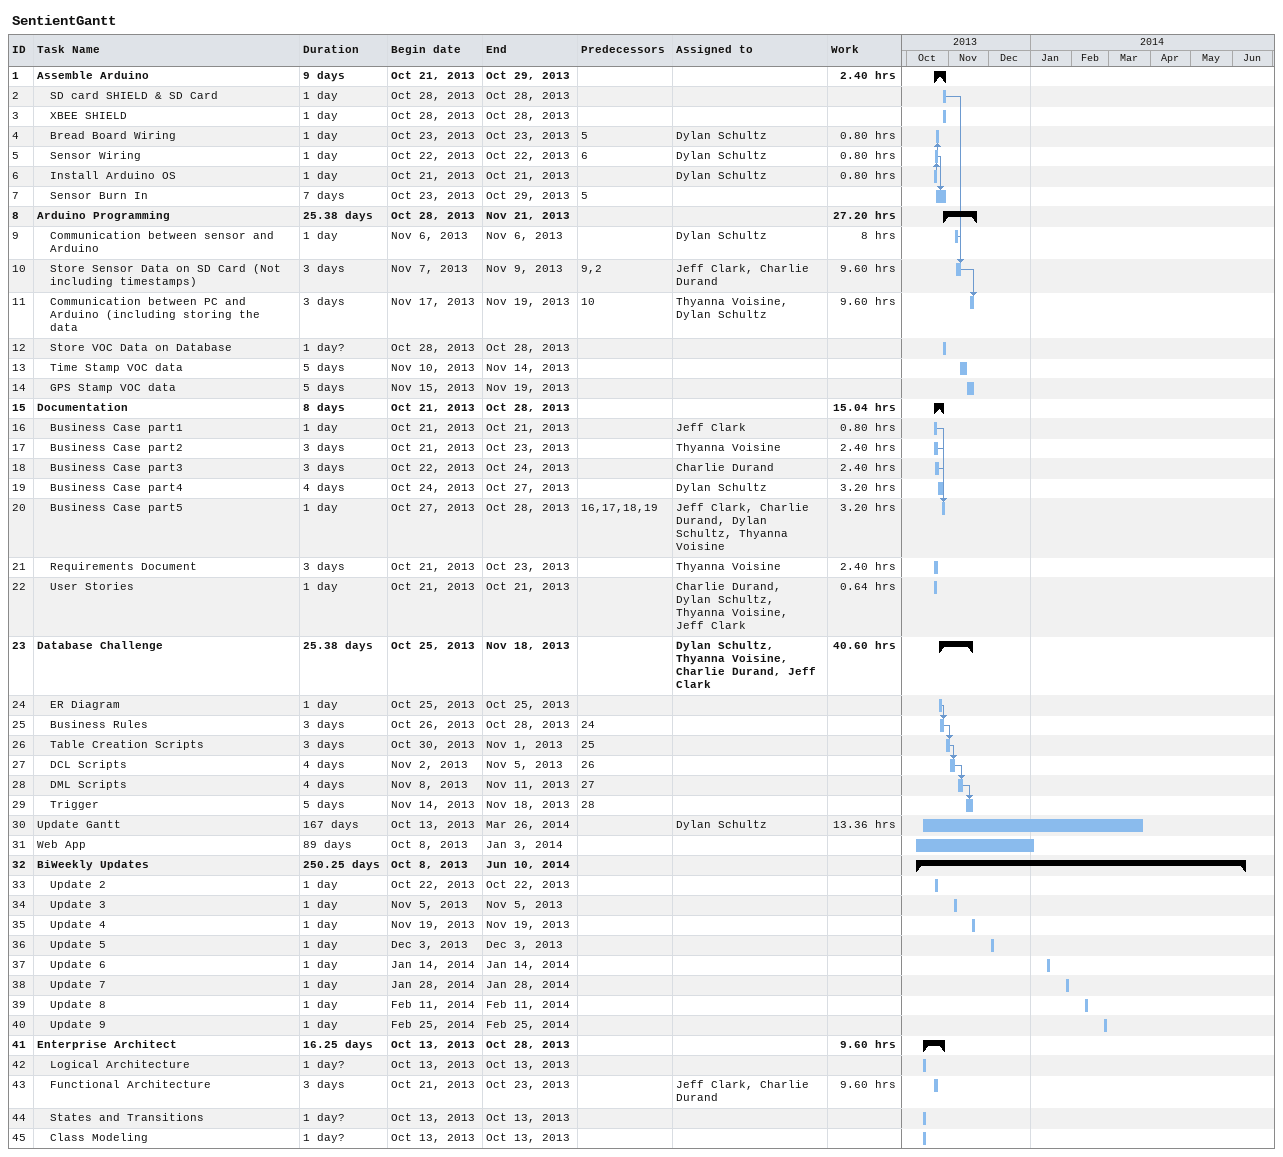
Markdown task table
SentientGantt

| ID | Level | Task | Duration | Start | Finish | Predecessors | Resources | Work (h) |
|---|---|---|---|---|---|---|---|---|
| 1 | 1 | **Assemble Arduino** | 9d | 2013-10-21 | 2013-10-29 |  |  | 2.40 |
| 2 | 2 | SD card SHIELD & SD Card | 1d | 2013-10-28 | 2013-10-28 |  |  |  |
| 3 | 2 | XBEE SHIELD | 1d | 2013-10-28 | 2013-10-28 |  |  |  |
| 4 | 2 | Bread Board Wiring | 1d | 2013-10-23 | 2013-10-23 | 5 | Dylan Schultz | 0.80 |
| 5 | 2 | Sensor Wiring | 1d | 2013-10-22 | 2013-10-22 | 6 | Dylan Schultz | 0.80 |
| 6 | 2 | Install Arduino OS | 1d | 2013-10-21 | 2013-10-21 |  | Dylan Schultz | 0.80 |
| 7 | 2 | Sensor Burn In | 7d | 2013-10-23 | 2013-10-29 | 5 |  |  |
| 8 | 1 | **Arduino Programming** | 25.38d | 2013-10-28 | 2013-11-21 |  |  | 27.20 |
| 9 | 2 | Communication between sensor and Arduino | 1d | 2013-11-06 | 2013-11-06 |  | Dylan Schultz | 8 |
| 10 | 2 | Store Sensor Data on SD Card (Not including timestamps) | 3d | 2013-11-07 | 2013-11-09 | 9, 2 | Jeff Clark, Charlie Durand | 9.60 |
| 11 | 2 | Communication between PC and Arduino (including storing the data | 3d | 2013-11-17 | 2013-11-19 | 10 | Thyanna Voisine, Dylan Schultz | 9.60 |
| 12 | 2 | Store VOC Data on Database | 1d? | 2013-10-28 | 2013-10-28 |  |  |  |
| 13 | 2 | Time Stamp VOC data | 5d | 2013-11-10 | 2013-11-14 |  |  |  |
| 14 | 2 | GPS Stamp VOC data | 5d | 2013-11-15 | 2013-11-19 |  |  |  |
| 15 | 1 | **Documentation** | 8d | 2013-10-21 | 2013-10-28 |  |  | 15.04 |
| 16 | 2 | Business Case part1 | 1d | 2013-10-21 | 2013-10-21 |  | Jeff Clark | 0.80 |
| 17 | 2 | Business Case part2 | 3d | 2013-10-21 | 2013-10-23 |  | Thyanna Voisine | 2.40 |
| 18 | 2 | Business Case part3 | 3d | 2013-10-22 | 2013-10-24 |  | Charlie Durand | 2.40 |
| 19 | 2 | Business Case part4 | 4d | 2013-10-24 | 2013-10-27 |  | Dylan Schultz | 3.20 |
| 20 | 2 | Business Case part5 | 1d | 2013-10-27 | 2013-10-28 | 16, 17, 18, 19 | Jeff Clark, Charlie Durand, Dylan Schultz, Thyanna Voisine | 3.20 |
| 21 | 2 | Requirements Document | 3d | 2013-10-21 | 2013-10-23 |  | Thyanna Voisine | 2.40 |
| 22 | 2 | User Stories | 1d | 2013-10-21 | 2013-10-21 |  | Charlie Durand, Dylan Schultz, Thyanna Voisine, Jeff Clark | 0.64 |
| 23 | 1 | **Database Challenge** | 25.38d | 2013-10-25 | 2013-11-18 |  | Dylan Schultz, Thyanna Voisine, Charlie Durand, Jeff Clark | 40.60 |
| 24 | 2 | ER Diagram | 1d | 2013-10-25 | 2013-10-25 |  |  |  |
| 25 | 2 | Business Rules | 3d | 2013-10-26 | 2013-10-28 | 24 |  |  |
| 26 | 2 | Table Creation Scripts | 3d | 2013-10-30 | 2013-11-01 | 25 |  |  |
| 27 | 2 | DCL Scripts | 4d | 2013-11-02 | 2013-11-05 | 26 |  |  |
| 28 | 2 | DML Scripts | 4d | 2013-11-08 | 2013-11-11 | 27 |  |  |
| 29 | 2 | Trigger | 5d | 2013-11-14 | 2013-11-18 | 28 |  |  |
| 30 | 1 | Update Gantt | 167d | 2013-10-13 | 2014-03-26 |  | Dylan Schultz | 13.36 |
| 31 | 1 | Web App | 89d | 2013-10-08 | 2014-01-03 |  |  |  |
| 32 | 1 | **BiWeekly Updates** | 250.25d | 2013-10-08 | 2014-06-10 |  |  |  |
| 33 | 2 | Update 2 | 1d | 2013-10-22 | 2013-10-22 |  |  |  |
| 34 | 2 | Update 3 | 1d | 2013-11-05 | 2013-11-05 |  |  |  |
| 35 | 2 | Update 4 | 1d | 2013-11-19 | 2013-11-19 |  |  |  |
| 36 | 2 | Update 5 | 1d | 2013-12-03 | 2013-12-03 |  |  |  |
| 37 | 2 | Update 6 | 1d | 2014-01-14 | 2014-01-14 |  |  |  |
| 38 | 2 | Update 7 | 1d | 2014-01-28 | 2014-01-28 |  |  |  |
| 39 | 2 | Update 8 | 1d | 2014-02-11 | 2014-02-11 |  |  |  |
| 40 | 2 | Update 9 | 1d | 2014-02-25 | 2014-02-25 |  |  |  |
| 41 | 1 | **Enterprise Architect** | 16.25d | 2013-10-13 | 2013-10-28 |  |  | 9.60 |
| 42 | 2 | Logical Architecture | 1d? | 2013-10-13 | 2013-10-13 |  |  |  |
| 43 | 2 | Functional Architecture | 3d | 2013-10-21 | 2013-10-23 |  | Jeff Clark, Charlie Durand | 9.60 |
| 44 | 2 | States and Transitions | 1d? | 2013-10-13 | 2013-10-13 |  |  |  |
| 45 | 2 | Class Modeling | 1d? | 2013-10-13 | 2013-10-13 |  |  |  |
